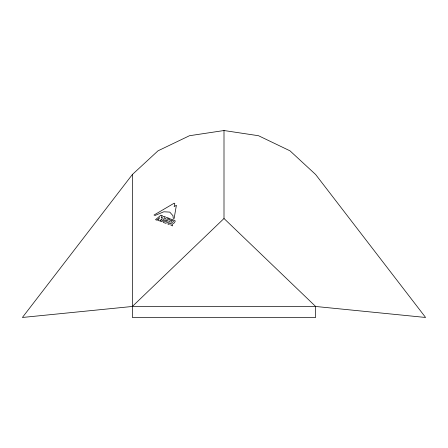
<?xml version="1.0" encoding="UTF-8"?>
<svg xmlns="http://www.w3.org/2000/svg" width="448" height="448" viewBox="0 0 448 448"><rect width="100%" height="100%" fill="white"/><g stroke="black" fill="none" stroke-linecap="round" stroke-linejoin="round"><path stroke-width="0.67" d="M132.362 174.518L22.4 317.47L132.362 306.471L315.638 306.471L425.6 317.47L315.638 174.518L289.996 150.825L258.524 135.722L224 130.53L189.476 135.722L158.004 150.825L132.362 174.518L132.362 317.47L315.638 317.47L315.638 306.471L224 218.501L224 130.53M132.362 306.471L224 218.501M171.08 223.339L170.979 225.338L172.536 225.887L172.732 223.826L174.098 223.014L175.146 221.536L174.955 220.489L171.259 219.178L167.815 224.028L169.036 224.459L170.083 222.986L171.08 223.339M166.466 220.752L166.359 221.558L165.85 221.85L164.601 221.407L164.354 220.55L163.912 220.394L163.128 221.497L163.285 222.426L165.726 223.289L167.126 222.606L167.927 221.934L168.134 221.066L166.762 219.262L167.782 218.68L168.672 218.994L168.907 219.856L169.355 220.013L170.268 218.725L166.718 217.47L164.83 218.999L165.245 220.321L166.466 220.752M176.305 205.738L174.121 218.523L173.236 218.21L172.973 215.712L169.758 212.106L163.834 211.781L155.103 215.443L153.994 215.051L174.143 203.202L174.821 203.403L174.149 206.629L175.857 205.582L176.305 205.738M162.137 215.572L161.23 217.952L163.968 216.283L165.295 216.754L161.762 221.732L160.434 221.262L162.428 218.45L159.6 220.97L157.825 220.343L159.695 217.706L156.85 220.164L155.518 219.694L160.916 215.141L162.137 215.572M171.853 220.461L170.856 221.866L172.407 222.415L173.421 221.553L173.365 220.998L171.853 220.461"/></g></svg>
